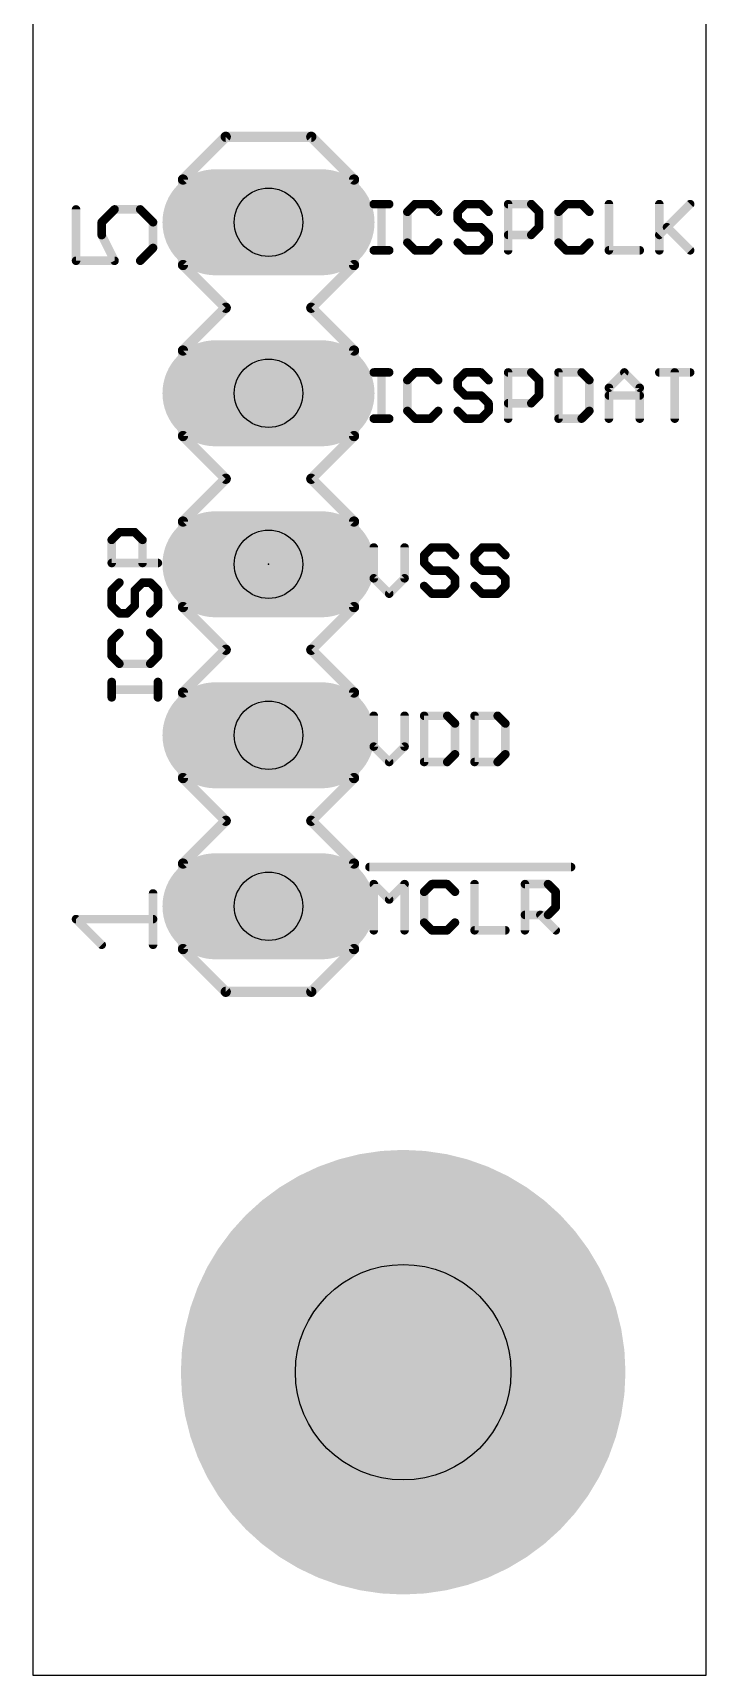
# Model space of a CAD drawing. Extents: x 0 to 135, y -25 to 72.
# Drawn here: x 125 to 135, y -25 to -0.61 of the extents above; entities that cross this region are included whole.
import ezdxf

# ---------------------------------------------------------------- set-up
doc = ezdxf.new("R2010")
doc.units = 0
for name, color, linetype in [('17', 82, 'CONTINUOUS'), ('18', 82, 'CONTINUOUS'), ('20', 7, 'CONTINUOUS'), ('21', 253, 'CONTINUOUS'), ('23', 7, 'CONTINUOUS'), ('27', 253, 'CONTINUOUS'), ('29', 253, 'CONTINUOUS'), ('44', 253, 'CONTINUOUS'), ('51', 253, 'CONTINUOUS')]:
    doc.layers.add(name, color=color, linetype=linetype)

# ---------------------------------------------------------------- blocks, each defined once
blk = doc.blocks.new('RECT')
blk.add_solid([(-0.5, -0.5), (0.5, -0.5), (-0.5, 0.5), (0.5, 0.5)])
blk = doc.blocks.new('LONGP100')
at = {"const_width": 1}
blk.add_lwpolyline([(-0.5, 0), (0.5, 0)], dxfattribs=at)
at = {"const_width": 0.5}
for points in [[(-0.5, 0.25, 1), (-0.5, -0.25)], [(0.5, -0.25, 1), (0.5, 0.25)]]:
    blk.add_lwpolyline(points, format="xyb", dxfattribs=at)
blk = doc.blocks.new('ROUNDV')
at = {"const_width": 0.5}
blk.add_lwpolyline([(0, -0.25, 1), (0, 0.25, 1), (0, -0.25)], format="xyb", dxfattribs=at)

msp = doc.modelspace()

# ---------------------------------------------------------------- linework, layer by layer
at = {"layer": '20'}
for p, q in [((135, -25), (135, 72)), ((125, 0), (125, -25)), ((125, -25), (135, -25))]:
    msp.add_line(p, q, dxfattribs=at)
at = {"layer": '21'}
for points, const_width in [([(127.23, -2.785), (127.865, -2.15)], 0.1524), ([(127.865, -2.15), (129.135, -2.15)], 0.1524), ([(129.135, -2.15), (129.77, -2.785)], 0.1524), ([(127.23, -4.055), (127.23, -2.785)], 0.1524), ([(129.77, -2.785), (129.77, -4.055)], 0.1524), ([(125.6415, -3.2288), (125.6415, -3.9915)], 0.127), ([(126.0229, -3.4195), (126.2135, -3.2288)], 0.127), ([(126.2135, -3.2288), (126.5948, -3.2288)], 0.127), ([(126.5948, -3.2288), (126.7855, -3.4195)], 0.127), ([(130.0635, -3.1501), (130.2923, -3.1501)], 0.127), ([(130.1779, -3.8365), (130.1779, -3.1501)], 0.127), ([(130.6768, -3.1501), (130.5624, -3.2645)], 0.127), ([(130.9056, -3.1501), (130.6768, -3.1501)], 0.127), ([(131.02, -3.2645), (130.9056, -3.1501)], 0.127), ([(131.4253, -3.1501), (131.3109, -3.2645)], 0.127), ([(131.6541, -3.1501), (131.4253, -3.1501)], 0.127), ([(131.7685, -3.2645), (131.6541, -3.1501)], 0.127), ([(132.0593, -3.8365), (132.0593, -3.1501)], 0.127), ([(132.0593, -3.1501), (132.4025, -3.1501)], 0.127), ([(132.4025, -3.1501), (132.5169, -3.2645)], 0.127), ([(132.9221, -3.1501), (132.8077, -3.2645)], 0.127), ([(133.1509, -3.1501), (132.9221, -3.1501)], 0.127), ([(133.2653, -3.2645), (133.1509, -3.1501)], 0.127), ([(133.5561, -3.1501), (133.5561, -3.8365)], 0.127), ([(134.3045, -3.1501), (134.3045, -3.8365)], 0.127), ([(134.3045, -3.6077), (134.7621, -3.1501)], 0.127), ([(126.0229, -3.6102), (126.0229, -3.4195)], 0.127), ([(126.7855, -3.4195), (126.7855, -3.8008)], 0.127), ([(130.5624, -3.2645), (130.5624, -3.7221)], 0.127), ([(131.3109, -3.2645), (131.3109, -3.3789)], 0.127), ([(131.3109, -3.3789), (131.4253, -3.4933)], 0.127), ([(132.5169, -3.2645), (132.5169, -3.4933)], 0.127), ([(132.8077, -3.2645), (132.8077, -3.7221)], 0.127), ([(126.2135, -3.9915), (126.0229, -3.6102)], 0.127), ([(130.5624, -3.7221), (130.6768, -3.8365)], 0.127), ([(130.9056, -3.8365), (131.02, -3.7221)], 0.127), ([(131.4253, -3.8365), (131.3109, -3.7221)], 0.127), ([(131.4253, -3.4933), (131.6541, -3.4933)], 0.127), ([(131.6541, -3.4933), (131.7685, -3.6077)], 0.127), ([(131.7685, -3.7221), (131.6541, -3.8365)], 0.127), ([(131.7685, -3.6077), (131.7685, -3.7221)], 0.127), ([(132.4025, -3.6077), (132.0593, -3.6077)], 0.127), ([(132.5169, -3.4933), (132.4025, -3.6077)], 0.127), ([(132.8077, -3.7221), (132.9221, -3.8365)], 0.127), ([(133.1509, -3.8365), (133.2653, -3.7221)], 0.127), ([(134.4189, -3.4933), (134.7621, -3.8365)], 0.127), ([(126.7855, -3.8008), (126.5948, -3.9915)], 0.127), ([(130.0635, -3.8365), (130.2923, -3.8365)], 0.127), ([(130.6768, -3.8365), (130.9056, -3.8365)], 0.127), ([(131.6541, -3.8365), (131.4253, -3.8365)], 0.127), ([(132.9221, -3.8365), (133.1509, -3.8365)], 0.127), ([(133.5561, -3.8365), (134.0137, -3.8365)], 0.127), ([(125.6415, -3.9915), (126.2135, -3.9915)], 0.127), ([(127.865, -4.69), (127.23, -4.055)], 0.1524), ([(129.77, -4.055), (129.135, -4.69)], 0.1524), ([(127.23, -5.325), (127.865, -4.69)], 0.1524), ([(129.135, -4.69), (129.77, -5.325)], 0.1524), ([(127.23, -6.595), (127.23, -5.325)], 0.1524), ([(129.77, -5.325), (129.77, -6.595)], 0.1524), ([(130.0635, -5.6501), (130.2923, -5.6501)], 0.127), ([(130.1779, -6.3365), (130.1779, -5.6501)], 0.127), ([(130.6768, -5.6501), (130.5624, -5.7645)], 0.127), ([(130.9056, -5.6501), (130.6768, -5.6501)], 0.127), ([(131.02, -5.7645), (130.9056, -5.6501)], 0.127), ([(131.4253, -5.6501), (131.3109, -5.7645)], 0.127), ([(131.6541, -5.6501), (131.4253, -5.6501)], 0.127), ([(131.7685, -5.7645), (131.6541, -5.6501)], 0.127), ([(132.0593, -6.3365), (132.0593, -5.6501)], 0.127), ([(132.0593, -5.6501), (132.4025, -5.6501)], 0.127), ([(132.4025, -5.6501), (132.5169, -5.7645)], 0.127), ([(132.8077, -5.6501), (132.8077, -6.3365)], 0.127), ([(133.1509, -5.6501), (132.8077, -5.6501)], 0.127), ([(133.2653, -5.7645), (133.1509, -5.6501)], 0.127), ([(133.5561, -5.8789), (133.7849, -5.6501)], 0.127), ([(133.7849, -5.6501), (134.0137, -5.8789)], 0.127), ([(134.3045, -5.6501), (134.7621, -5.6501)], 0.127), ([(134.5333, -6.3365), (134.5333, -5.6501)], 0.127), ([(130.5624, -5.7645), (130.5624, -6.2221)], 0.127), ([(131.3109, -5.7645), (131.3109, -5.8789)], 0.127), ([(131.3109, -5.8789), (131.4253, -5.9933)], 0.127), ([(132.5169, -5.7645), (132.5169, -5.9933)], 0.127), ([(133.2653, -6.2221), (133.2653, -5.7645)], 0.127), ([(133.5561, -6.3365), (133.5561, -5.8789)], 0.127), ([(134.0137, -5.8789), (134.0137, -6.3365)], 0.127), ([(131.4253, -5.9933), (131.6541, -5.9933)], 0.127), ([(131.6541, -5.9933), (131.7685, -6.1077)], 0.127), ([(131.7685, -6.1077), (131.7685, -6.2221)], 0.127), ([(132.4025, -6.1077), (132.0593, -6.1077)], 0.127), ([(132.5169, -5.9933), (132.4025, -6.1077)], 0.127), ([(133.5561, -5.9933), (134.0137, -5.9933)], 0.127), ([(130.0635, -6.3365), (130.2923, -6.3365)], 0.127), ([(130.5624, -6.2221), (130.6768, -6.3365)], 0.127), ([(130.6768, -6.3365), (130.9056, -6.3365)], 0.127), ([(130.9056, -6.3365), (131.02, -6.2221)], 0.127), ([(131.4253, -6.3365), (131.3109, -6.2221)], 0.127), ([(131.6541, -6.3365), (131.4253, -6.3365)], 0.127), ([(131.7685, -6.2221), (131.6541, -6.3365)], 0.127), ([(132.8077, -6.3365), (133.1509, -6.3365)], 0.127), ([(133.1509, -6.3365), (133.2653, -6.2221)], 0.127), ([(127.23, -6.595), (127.865, -7.23)], 0.1524), ([(129.135, -7.23), (129.77, -6.595)], 0.1524), ([(127.23, -7.865), (127.865, -7.23)], 0.1524), ([(129.135, -7.23), (129.77, -7.865)], 0.1524), ([(127.23, -9.135), (127.23, -7.865)], 0.1524), ([(129.77, -7.865), (129.77, -9.135)], 0.1524), ([(130.0635, -8.2501), (130.0635, -8.7077)], 0.127), ([(130.5211, -8.7077), (130.5211, -8.2501)], 0.127), ([(130.9263, -8.2501), (130.8119, -8.3645)], 0.127), ([(131.1551, -8.2501), (130.9263, -8.2501)], 0.127), ([(131.2695, -8.3645), (131.1551, -8.2501)], 0.127), ([(131.6747, -8.2501), (131.5603, -8.3645)], 0.127), ([(131.9035, -8.2501), (131.6747, -8.2501)], 0.127), ([(132.0179, -8.3645), (131.9035, -8.2501)], 0.127), ([(130.8119, -8.3645), (130.8119, -8.4789)], 0.127), ([(130.8119, -8.4789), (130.9263, -8.5933)], 0.127), ([(130.9263, -8.5933), (131.1551, -8.5933)], 0.127), ([(131.1551, -8.5933), (131.2695, -8.7077)], 0.127), ([(131.5603, -8.3645), (131.5603, -8.4789)], 0.127), ([(131.5603, -8.4789), (131.6747, -8.5933)], 0.127), ([(131.6747, -8.5933), (131.9035, -8.5933)], 0.127), ([(131.9035, -8.5933), (132.0179, -8.7077)], 0.127), ([(130.0635, -8.7077), (130.2923, -8.9365)], 0.127), ([(130.2923, -8.9365), (130.5211, -8.7077)], 0.127), ([(130.9263, -8.9365), (130.8119, -8.8221)], 0.127), ([(131.2695, -8.8221), (131.1551, -8.9365)], 0.127), ([(131.2695, -8.7077), (131.2695, -8.8221)], 0.127), ([(131.6747, -8.9365), (131.5603, -8.8221)], 0.127), ([(132.0179, -8.8221), (131.9035, -8.9365)], 0.127), ([(132.0179, -8.7077), (132.0179, -8.8221)], 0.127), ([(131.1551, -8.9365), (130.9263, -8.9365)], 0.127), ([(131.9035, -8.9365), (131.6747, -8.9365)], 0.127), ([(127.865, -9.77), (127.23, -9.135)], 0.1524), ([(129.77, -9.135), (129.135, -9.77)], 0.1524), ([(127.23, -10.405), (127.865, -9.77)], 0.1524), ([(129.135, -9.77), (129.77, -10.405)], 0.1524), ([(127.23, -11.675), (127.23, -10.405)], 0.1524), ([(129.77, -10.405), (129.77, -11.675)], 0.1524), ([(130.0635, -10.7501), (130.0635, -11.2077)], 0.127), ([(130.5211, -11.2077), (130.5211, -10.7501)], 0.127), ([(130.8119, -10.7501), (130.8119, -11.4365)], 0.127), ([(131.1551, -10.7501), (130.8119, -10.7501)], 0.127), ([(131.2695, -10.8645), (131.1551, -10.7501)], 0.127), ([(131.5603, -10.7501), (131.5603, -11.4365)], 0.127), ([(131.9035, -10.7501), (131.5603, -10.7501)], 0.127), ([(132.0179, -10.8645), (131.9035, -10.7501)], 0.127), ([(131.2695, -11.3221), (131.2695, -10.8645)], 0.127), ([(132.0179, -11.3221), (132.0179, -10.8645)], 0.127), ([(130.0635, -11.2077), (130.2923, -11.4365)], 0.127), ([(130.2923, -11.4365), (130.5211, -11.2077)], 0.127), ([(130.8119, -11.4365), (131.1551, -11.4365)], 0.127), ([(131.1551, -11.4365), (131.2695, -11.3221)], 0.127), ([(131.5603, -11.4365), (131.9035, -11.4365)], 0.127), ([(131.9035, -11.4365), (132.0179, -11.3221)], 0.127), ([(127.865, -12.31), (127.23, -11.675)], 0.1524), ([(129.77, -11.675), (129.135, -12.31)], 0.1524), ([(127.23, -12.945), (127.865, -12.31)], 0.1524), ([(129.135, -12.31), (129.77, -12.945)], 0.1524), ([(127.23, -14.215), (127.23, -12.945)], 0.1524), ([(129.77, -12.945), (129.77, -14.215)], 0.1524), ([(130, -12.9967), (132.9937, -12.9967)], 0.127), ([(126.7855, -14.1515), (126.7855, -13.3889)], 0.127), ([(130.0635, -13.9365), (130.0635, -13.2501)], 0.127), ([(130.0635, -13.2501), (130.2923, -13.4789)], 0.127), ([(130.2923, -13.4789), (130.5211, -13.2501)], 0.127), ([(130.5211, -13.2501), (130.5211, -13.9365)], 0.127), ([(130.9263, -13.2501), (130.8119, -13.3645)], 0.127), ([(130.8119, -13.3645), (130.8119, -13.8221)], 0.127), ([(131.1551, -13.2501), (130.9263, -13.2501)], 0.127), ([(131.2695, -13.3645), (131.1551, -13.2501)], 0.127), ([(131.5603, -13.2501), (131.5603, -13.9365)], 0.127), ([(132.3087, -13.9365), (132.3087, -13.2501)], 0.127), ([(132.3087, -13.2501), (132.6519, -13.2501)], 0.127), ([(132.6519, -13.2501), (132.7663, -13.3645)], 0.127), ([(132.7663, -13.3645), (132.7663, -13.5933)], 0.127), ([(132.6519, -13.7077), (132.3087, -13.7077)], 0.127), ([(132.5375, -13.7077), (132.7663, -13.9365)], 0.127), ([(132.7663, -13.5933), (132.6519, -13.7077)], 0.127), ([(126.0229, -14.1515), (125.6415, -13.7702)], 0.127), ([(125.6415, -13.7702), (126.7855, -13.7702)], 0.127), ([(130.8119, -13.8221), (130.9263, -13.9365)], 0.127), ([(130.9263, -13.9365), (131.1551, -13.9365)], 0.127), ([(131.1551, -13.9365), (131.2695, -13.8221)], 0.127), ([(131.5603, -13.9365), (132.0179, -13.9365)], 0.127), ([(127.23, -14.215), (127.865, -14.85)], 0.1524), ([(129.135, -14.85), (129.77, -14.215)], 0.1524), ([(127.865, -14.85), (129.135, -14.85)], 0.1524)]:
    msp.add_lwpolyline(points, dxfattribs=dict(at, const_width=const_width))
for points, const_width in [([(127.865, -2.1119, 1), (127.865, -2.1881)], 0.0762), ([(127.8919, -2.1769, 1), (127.8381, -2.1231)], 0.0762), ([(129.1619, -2.1231, 1), (129.1081, -2.1769)], 0.0762), ([(129.135, -2.1881, 1), (129.135, -2.1119)], 0.0762), ([(127.2681, -2.785, 1), (127.1919, -2.785)], 0.0762), ([(127.2031, -2.7581, 1), (127.2569, -2.8119)], 0.0762), ([(129.8081, -2.785, 1), (129.7319, -2.785)], 0.0762), ([(129.7431, -2.8119, 1), (129.7969, -2.7581)], 0.0762), ([(125.6733, -3.2288, 1), (125.6098, -3.2288)], 0.0635), ([(126.2135, -3.1971, 1), (126.2135, -3.2606)], 0.0635), ([(126.236, -3.2513, 1), (126.1911, -3.2064)], 0.0635), ([(126.6173, -3.2064, 1), (126.5724, -3.2513)], 0.0635), ([(126.5948, -3.2606, 1), (126.5948, -3.1971)], 0.0635), ([(130.0635, -3.1184, 1), (130.0635, -3.1819)], 0.0635), ([(130.2096, -3.1501, 1), (130.1461, -3.1501)], 0.0635), ([(130.2923, -3.1819, 1), (130.2923, -3.1184)], 0.0635), ([(130.6768, -3.1184, 1), (130.6768, -3.1819)], 0.0635), ([(130.6993, -3.1726, 1), (130.6544, -3.1277)], 0.0635), ([(130.9281, -3.1277, 1), (130.8832, -3.1726)], 0.0635), ([(130.9056, -3.1819, 1), (130.9056, -3.1184)], 0.0635), ([(131.4253, -3.1184, 1), (131.4253, -3.1819)], 0.0635), ([(131.4477, -3.1726, 1), (131.4028, -3.1277)], 0.0635), ([(131.6765, -3.1277, 1), (131.6316, -3.1726)], 0.0635), ([(131.6541, -3.1819, 1), (131.6541, -3.1184)], 0.0635), ([(132.091, -3.1501, 1), (132.0275, -3.1501)], 0.0635), ([(132.0593, -3.1184, 1), (132.0593, -3.1819)], 0.0635), ([(132.4249, -3.1277, 1), (132.38, -3.1726)], 0.0635), ([(132.4025, -3.1819, 1), (132.4025, -3.1184)], 0.0635), ([(132.9221, -3.1184, 1), (132.9221, -3.1819)], 0.0635), ([(132.9445, -3.1726, 1), (132.8996, -3.1277)], 0.0635), ([(133.1733, -3.1277, 1), (133.1284, -3.1726)], 0.0635), ([(133.1509, -3.1819, 1), (133.1509, -3.1184)], 0.0635), ([(133.5879, -3.1501, 1), (133.5244, -3.1501)], 0.0635), ([(134.3363, -3.1501, 1), (134.2728, -3.1501)], 0.0635), ([(134.7846, -3.1726, 1), (134.7397, -3.1277)], 0.0635), ([(126.0546, -3.4195, 1), (125.9911, -3.4195)], 0.0635), ([(126.0004, -3.3971, 1), (126.0453, -3.442)], 0.0635), ([(126.8173, -3.4195, 1), (126.7537, -3.4195)], 0.0635), ([(126.763, -3.442, 1), (126.808, -3.3971)], 0.0635), ([(130.5942, -3.2645, 1), (130.5307, -3.2645)], 0.0635), ([(130.54, -3.2421, 1), (130.5849, -3.287)], 0.0635), ([(130.9976, -3.287, 1), (131.0425, -3.2421)], 0.0635), ([(131.3426, -3.2645, 1), (131.2791, -3.2645)], 0.0635), ([(131.2884, -3.2421, 1), (131.3333, -3.287)], 0.0635), ([(131.3333, -3.3565, 1), (131.2884, -3.4014)], 0.0635), ([(131.2791, -3.3789, 1), (131.3426, -3.3789)], 0.0635), ([(131.746, -3.287, 1), (131.7909, -3.2421)], 0.0635), ([(132.5486, -3.2645, 1), (132.4851, -3.2645)], 0.0635), ([(132.4944, -3.287, 1), (132.5393, -3.2421)], 0.0635), ([(132.8394, -3.2645, 1), (132.7759, -3.2645)], 0.0635), ([(132.7852, -3.2421, 1), (132.8301, -3.287)], 0.0635), ([(133.2428, -3.287, 1), (133.2877, -3.2421)], 0.0635), ([(126.0512, -3.596, 1), (125.9945, -3.6244)], 0.0635), ([(125.9911, -3.6102, 1), (126.0546, -3.6102)], 0.0635), ([(130.5849, -3.6997, 1), (130.54, -3.7446)], 0.0635), ([(131.0425, -3.7446, 1), (130.9976, -3.6997)], 0.0635), ([(131.3333, -3.6997, 1), (131.2884, -3.7446)], 0.0635), ([(131.4253, -3.4616, 1), (131.4253, -3.5251)], 0.0635), ([(131.4028, -3.5158, 1), (131.4477, -3.4709)], 0.0635), ([(131.6765, -3.4709, 1), (131.6316, -3.5158)], 0.0635), ([(131.6541, -3.5251, 1), (131.6541, -3.4616)], 0.0635), ([(131.8002, -3.6077, 1), (131.7367, -3.6077)], 0.0635), ([(131.746, -3.6302, 1), (131.7909, -3.5853)], 0.0635), ([(131.7909, -3.7446, 1), (131.746, -3.6997)], 0.0635), ([(132.0593, -3.576, 1), (132.0593, -3.6395)], 0.0635), ([(132.38, -3.5853, 1), (132.4249, -3.6302)], 0.0635), ([(132.4025, -3.6395, 1), (132.4025, -3.576)], 0.0635), ([(132.4851, -3.4933, 1), (132.5486, -3.4933)], 0.0635), ([(132.5393, -3.5158, 1), (132.4944, -3.4709)], 0.0635), ([(132.8301, -3.6997, 1), (132.7852, -3.7446)], 0.0635), ([(133.2877, -3.7446, 1), (133.2428, -3.6997)], 0.0635), ([(134.2821, -3.5853, 1), (134.327, -3.6302)], 0.0635), ([(134.4414, -3.4709, 1), (134.3965, -3.5158)], 0.0635), ([(126.7537, -3.8008, 1), (126.8173, -3.8008)], 0.0635), ([(126.808, -3.8233, 1), (126.763, -3.7784)], 0.0635), ([(130.0635, -3.8047, 1), (130.0635, -3.8683)], 0.0635), ([(130.1461, -3.8365, 1), (130.2096, -3.8365)], 0.0635), ([(130.2923, -3.8683, 1), (130.2923, -3.8047)], 0.0635), ([(130.5307, -3.7221, 1), (130.5942, -3.7221)], 0.0635), ([(130.6768, -3.8047, 1), (130.6768, -3.8683)], 0.0635), ([(130.6544, -3.859, 1), (130.6993, -3.814)], 0.0635), ([(130.8832, -3.814, 1), (130.9281, -3.859)], 0.0635), ([(130.9056, -3.8683, 1), (130.9056, -3.8047)], 0.0635), ([(131.4253, -3.8047, 1), (131.4253, -3.8683)], 0.0635), ([(131.4028, -3.859, 1), (131.4477, -3.814)], 0.0635), ([(131.6316, -3.814, 1), (131.6765, -3.859)], 0.0635), ([(131.6541, -3.8683, 1), (131.6541, -3.8047)], 0.0635), ([(131.7367, -3.7221, 1), (131.8002, -3.7221)], 0.0635), ([(132.0275, -3.8365, 1), (132.091, -3.8365)], 0.0635), ([(132.7759, -3.7221, 1), (132.8394, -3.7221)], 0.0635), ([(132.9221, -3.8047, 1), (132.9221, -3.8683)], 0.0635), ([(132.8996, -3.859, 1), (132.9445, -3.814)], 0.0635), ([(133.1284, -3.814, 1), (133.1733, -3.859)], 0.0635), ([(133.1509, -3.8683, 1), (133.1509, -3.8047)], 0.0635), ([(133.5561, -3.8047, 1), (133.5561, -3.8683)], 0.0635), ([(133.5244, -3.8365, 1), (133.5879, -3.8365)], 0.0635), ([(134.0137, -3.8683, 1), (134.0137, -3.8047)], 0.0635), ([(134.2728, -3.8365, 1), (134.3363, -3.8365)], 0.0635), ([(134.7397, -3.859, 1), (134.7846, -3.814)], 0.0635), ([(125.6415, -3.9598, 1), (125.6415, -4.0232)], 0.0635), ([(125.6098, -3.9915, 1), (125.6733, -3.9915)], 0.0635), ([(126.1851, -4.0057, 1), (126.2419, -3.9773)], 0.0635), ([(126.2135, -4.0232, 1), (126.2135, -3.9598)], 0.0635), ([(126.5724, -3.969, 1), (126.6173, -4.014)], 0.0635), ([(127.1919, -4.055, 1), (127.2681, -4.055)], 0.0762), ([(127.2569, -4.0281, 1), (127.2031, -4.0819)], 0.0762), ([(129.7319, -4.055, 1), (129.8081, -4.055)], 0.0762), ([(129.7969, -4.0819, 1), (129.7431, -4.0281)], 0.0762), ([(127.8919, -4.7169, 1), (127.8381, -4.6631)], 0.0762), ([(127.8381, -4.7169, 1), (127.8919, -4.6631)], 0.0762), ([(129.1619, -4.6631, 1), (129.1081, -4.7169)], 0.0762), ([(129.1081, -4.6631, 1), (129.1619, -4.7169)], 0.0762), ([(127.2681, -5.325, 1), (127.1919, -5.325)], 0.0762), ([(127.2031, -5.2981, 1), (127.2569, -5.3519)], 0.0762), ([(129.8081, -5.325, 1), (129.7319, -5.325)], 0.0762), ([(129.7431, -5.3519, 1), (129.7969, -5.2981)], 0.0762), ([(130.0635, -5.6184, 1), (130.0635, -5.6819)], 0.0635), ([(130.2096, -5.6501, 1), (130.1461, -5.6501)], 0.0635), ([(130.2923, -5.6819, 1), (130.2923, -5.6184)], 0.0635), ([(130.6768, -5.6184, 1), (130.6768, -5.6819)], 0.0635), ([(130.6993, -5.6726, 1), (130.6544, -5.6277)], 0.0635), ([(130.9281, -5.6277, 1), (130.8832, -5.6726)], 0.0635), ([(130.9056, -5.6819, 1), (130.9056, -5.6184)], 0.0635), ([(131.4253, -5.6184, 1), (131.4253, -5.6819)], 0.0635), ([(131.4477, -5.6726, 1), (131.4028, -5.6277)], 0.0635), ([(131.6765, -5.6277, 1), (131.6316, -5.6726)], 0.0635), ([(131.6541, -5.6819, 1), (131.6541, -5.6184)], 0.0635), ([(132.091, -5.6501, 1), (132.0275, -5.6501)], 0.0635), ([(132.0593, -5.6184, 1), (132.0593, -5.6819)], 0.0635), ([(132.4249, -5.6277, 1), (132.38, -5.6726)], 0.0635), ([(132.4025, -5.6819, 1), (132.4025, -5.6184)], 0.0635), ([(132.8394, -5.6501, 1), (132.7759, -5.6501)], 0.0635), ([(132.8077, -5.6184, 1), (132.8077, -5.6819)], 0.0635), ([(133.1733, -5.6277, 1), (133.1284, -5.6726)], 0.0635), ([(133.1509, -5.6819, 1), (133.1509, -5.6184)], 0.0635), ([(133.8074, -5.6277, 1), (133.7624, -5.6726)], 0.0635), ([(133.8074, -5.6726, 1), (133.7624, -5.6277)], 0.0635), ([(134.3045, -5.6184, 1), (134.3045, -5.6819)], 0.0635), ([(134.5651, -5.6501, 1), (134.5016, -5.6501)], 0.0635), ([(134.7621, -5.6819, 1), (134.7621, -5.6184)], 0.0635), ([(130.5942, -5.7645, 1), (130.5307, -5.7645)], 0.0635), ([(130.54, -5.7421, 1), (130.5849, -5.787)], 0.0635), ([(130.9976, -5.787, 1), (131.0425, -5.7421)], 0.0635), ([(131.3426, -5.7645, 1), (131.2791, -5.7645)], 0.0635), ([(131.2884, -5.7421, 1), (131.3333, -5.787)], 0.0635), ([(131.3333, -5.8565, 1), (131.2884, -5.9014)], 0.0635), ([(131.2791, -5.8789, 1), (131.3426, -5.8789)], 0.0635), ([(131.746, -5.787, 1), (131.7909, -5.7421)], 0.0635), ([(132.5486, -5.7645, 1), (132.4851, -5.7645)], 0.0635), ([(132.4944, -5.787, 1), (132.5393, -5.7421)], 0.0635), ([(133.297, -5.7645, 1), (133.2335, -5.7645)], 0.0635), ([(133.2428, -5.787, 1), (133.2877, -5.7421)], 0.0635), ([(133.5879, -5.8789, 1), (133.5244, -5.8789)], 0.0635), ([(133.5337, -5.8565, 1), (133.5786, -5.9014)], 0.0635), ([(134.0454, -5.8789, 1), (133.9819, -5.8789)], 0.0635), ([(133.9912, -5.9014, 1), (134.0361, -5.8565)], 0.0635), ([(131.4253, -5.9616, 1), (131.4253, -6.0251)], 0.0635), ([(131.4028, -6.0158, 1), (131.4477, -5.9709)], 0.0635), ([(131.6765, -5.9709, 1), (131.6316, -6.0158)], 0.0635), ([(131.6541, -6.0251, 1), (131.6541, -5.9616)], 0.0635), ([(131.8002, -6.1077, 1), (131.7367, -6.1077)], 0.0635), ([(131.746, -6.1302, 1), (131.7909, -6.0853)], 0.0635), ([(132.0593, -6.076, 1), (132.0593, -6.1395)], 0.0635), ([(132.38, -6.0853, 1), (132.4249, -6.1302)], 0.0635), ([(132.4025, -6.1395, 1), (132.4025, -6.076)], 0.0635), ([(132.4851, -5.9933, 1), (132.5486, -5.9933)], 0.0635), ([(132.5393, -6.0158, 1), (132.4944, -5.9709)], 0.0635), ([(133.5561, -5.9616, 1), (133.5561, -6.0251)], 0.0635), ([(134.0137, -6.0251, 1), (134.0137, -5.9616)], 0.0635), ([(130.0635, -6.3048, 1), (130.0635, -6.3682)], 0.0635), ([(130.1461, -6.3365, 1), (130.2096, -6.3365)], 0.0635), ([(130.2923, -6.3682, 1), (130.2923, -6.3048)], 0.0635), ([(130.5849, -6.1997, 1), (130.54, -6.2446)], 0.0635), ([(130.5307, -6.2221, 1), (130.5942, -6.2221)], 0.0635), ([(130.6768, -6.3048, 1), (130.6768, -6.3682)], 0.0635), ([(130.6544, -6.359, 1), (130.6993, -6.314)], 0.0635), ([(130.8832, -6.314, 1), (130.9281, -6.359)], 0.0635), ([(130.9056, -6.3682, 1), (130.9056, -6.3048)], 0.0635), ([(131.0425, -6.2446, 1), (130.9976, -6.1997)], 0.0635), ([(131.3333, -6.1997, 1), (131.2884, -6.2446)], 0.0635), ([(131.4253, -6.3048, 1), (131.4253, -6.3682)], 0.0635), ([(131.4028, -6.359, 1), (131.4477, -6.314)], 0.0635), ([(131.6316, -6.314, 1), (131.6765, -6.359)], 0.0635), ([(131.6541, -6.3682, 1), (131.6541, -6.3048)], 0.0635), ([(131.7367, -6.2221, 1), (131.8002, -6.2221)], 0.0635), ([(131.7909, -6.2446, 1), (131.746, -6.1997)], 0.0635), ([(132.0275, -6.3365, 1), (132.091, -6.3365)], 0.0635), ([(132.7759, -6.3365, 1), (132.8394, -6.3365)], 0.0635), ([(132.8077, -6.3048, 1), (132.8077, -6.3682)], 0.0635), ([(133.1284, -6.314, 1), (133.1733, -6.359)], 0.0635), ([(133.1509, -6.3682, 1), (133.1509, -6.3048)], 0.0635), ([(133.2335, -6.2221, 1), (133.297, -6.2221)], 0.0635), ([(133.2877, -6.2446, 1), (133.2428, -6.1997)], 0.0635), ([(133.5244, -6.3365, 1), (133.5879, -6.3365)], 0.0635), ([(133.9819, -6.3365, 1), (134.0454, -6.3365)], 0.0635), ([(134.5016, -6.3365, 1), (134.5651, -6.3365)], 0.0635), ([(127.1919, -6.595, 1), (127.2681, -6.595)], 0.0762), ([(127.2569, -6.5681, 1), (127.2031, -6.6219)], 0.0762), ([(129.7319, -6.595, 1), (129.8081, -6.595)], 0.0762), ([(129.7969, -6.6219, 1), (129.7431, -6.5681)], 0.0762), ([(127.8919, -7.2569, 1), (127.8381, -7.2031)], 0.0762), ([(127.8381, -7.2569, 1), (127.8919, -7.2031)], 0.0762), ([(129.1619, -7.2031, 1), (129.1081, -7.2569)], 0.0762), ([(129.1081, -7.2031, 1), (129.1619, -7.2569)], 0.0762), ([(127.2681, -7.865, 1), (127.1919, -7.865)], 0.0762), ([(127.2031, -7.8381, 1), (127.2569, -7.8919)], 0.0762), ([(129.8081, -7.865, 1), (129.7319, -7.865)], 0.0762), ([(129.7431, -7.8919, 1), (129.7969, -7.8381)], 0.0762), ([(130.0952, -8.2501, 1), (130.0318, -8.2501)], 0.0635), ([(130.5528, -8.2501, 1), (130.4893, -8.2501)], 0.0635), ([(130.9263, -8.2184, 1), (130.9263, -8.2819)], 0.0635), ([(130.9488, -8.2726, 1), (130.9039, -8.2277)], 0.0635), ([(131.1776, -8.2277, 1), (131.1327, -8.2726)], 0.0635), ([(131.1551, -8.2819, 1), (131.1551, -8.2184)], 0.0635), ([(131.6747, -8.2184, 1), (131.6747, -8.2819)], 0.0635), ([(131.6972, -8.2726, 1), (131.6523, -8.2277)], 0.0635), ([(131.926, -8.2277, 1), (131.8811, -8.2726)], 0.0635), ([(131.9035, -8.2819, 1), (131.9035, -8.2184)], 0.0635), ([(130.8437, -8.3645, 1), (130.7802, -8.3645)], 0.0635), ([(130.7895, -8.3421, 1), (130.8344, -8.387)], 0.0635), ([(130.8344, -8.4565, 1), (130.7895, -8.5014)], 0.0635), ([(130.7802, -8.4789, 1), (130.8437, -8.4789)], 0.0635), ([(130.9263, -8.5616, 1), (130.9263, -8.6251)], 0.0635), ([(131.1776, -8.5709, 1), (131.1327, -8.6158)], 0.0635), ([(131.1551, -8.6251, 1), (131.1551, -8.5616)], 0.0635), ([(131.2471, -8.387, 1), (131.292, -8.3421)], 0.0635), ([(131.5921, -8.3645, 1), (131.5286, -8.3645)], 0.0635), ([(131.5379, -8.3421, 1), (131.5828, -8.387)], 0.0635), ([(131.5828, -8.4565, 1), (131.5379, -8.5014)], 0.0635), ([(131.5286, -8.4789, 1), (131.5921, -8.4789)], 0.0635), ([(131.6747, -8.5616, 1), (131.6747, -8.6251)], 0.0635), ([(131.926, -8.5709, 1), (131.8811, -8.6158)], 0.0635), ([(131.9035, -8.6251, 1), (131.9035, -8.5616)], 0.0635), ([(131.9955, -8.387, 1), (132.0404, -8.3421)], 0.0635), ([(130.086, -8.6853, 1), (130.041, -8.7302)], 0.0635), ([(130.0318, -8.7077, 1), (130.0952, -8.7077)], 0.0635), ([(130.4893, -8.7077, 1), (130.5528, -8.7077)], 0.0635), ([(130.5435, -8.7302, 1), (130.4986, -8.6853)], 0.0635), ([(130.8344, -8.7997, 1), (130.7895, -8.8446)], 0.0635), ([(130.9039, -8.6158, 1), (130.9488, -8.5709)], 0.0635), ([(131.3013, -8.7077, 1), (131.2378, -8.7077)], 0.0635), ([(131.2471, -8.7302, 1), (131.292, -8.6853)], 0.0635), ([(131.292, -8.8446, 1), (131.2471, -8.7997)], 0.0635), ([(131.5828, -8.7997, 1), (131.5379, -8.8446)], 0.0635), ([(131.6523, -8.6158, 1), (131.6972, -8.5709)], 0.0635), ([(132.0497, -8.7077, 1), (131.9862, -8.7077)], 0.0635), ([(131.9955, -8.7302, 1), (132.0404, -8.6853)], 0.0635), ([(132.0404, -8.8446, 1), (131.9955, -8.7997)], 0.0635), ([(130.2698, -8.914, 1), (130.3147, -8.959)], 0.0635), ([(130.2698, -8.959, 1), (130.3147, -8.914)], 0.0635), ([(130.9263, -8.9047, 1), (130.9263, -8.9683)], 0.0635), ([(130.9039, -8.959, 1), (130.9488, -8.914)], 0.0635), ([(131.1327, -8.914, 1), (131.1776, -8.959)], 0.0635), ([(131.1551, -8.9683, 1), (131.1551, -8.9047)], 0.0635), ([(131.2378, -8.8221, 1), (131.3013, -8.8221)], 0.0635), ([(131.6747, -8.9047, 1), (131.6747, -8.9683)], 0.0635), ([(131.6523, -8.959, 1), (131.6972, -8.914)], 0.0635), ([(131.8811, -8.914, 1), (131.926, -8.959)], 0.0635), ([(131.9035, -8.9683, 1), (131.9035, -8.9047)], 0.0635), ([(131.9862, -8.8221, 1), (132.0497, -8.8221)], 0.0635), ([(127.1919, -9.135, 1), (127.2681, -9.135)], 0.0762), ([(127.2569, -9.1081, 1), (127.2031, -9.1619)], 0.0762), ([(129.7319, -9.135, 1), (129.8081, -9.135)], 0.0762), ([(129.7969, -9.1619, 1), (129.7431, -9.1081)], 0.0762), ([(127.8919, -9.7969, 1), (127.8381, -9.7431)], 0.0762), ([(127.8381, -9.7969, 1), (127.8919, -9.7431)], 0.0762), ([(129.1619, -9.7431, 1), (129.1081, -9.7969)], 0.0762), ([(129.1081, -9.7431, 1), (129.1619, -9.7969)], 0.0762), ([(127.2681, -10.405, 1), (127.1919, -10.405)], 0.0762), ([(127.2031, -10.3781, 1), (127.2569, -10.4319)], 0.0762), ([(129.8081, -10.405, 1), (129.7319, -10.405)], 0.0762), ([(129.7431, -10.4319, 1), (129.7969, -10.3781)], 0.0762), ([(130.0952, -10.7501, 1), (130.0318, -10.7501)], 0.0635), ([(130.5528, -10.7501, 1), (130.4893, -10.7501)], 0.0635), ([(130.8119, -10.7184, 1), (130.8119, -10.7819)], 0.0635), ([(130.8437, -10.7501, 1), (130.7802, -10.7501)], 0.0635), ([(131.1776, -10.7277, 1), (131.1327, -10.7726)], 0.0635), ([(131.1551, -10.7819, 1), (131.1551, -10.7184)], 0.0635), ([(131.5603, -10.7184, 1), (131.5603, -10.7819)], 0.0635), ([(131.5921, -10.7501, 1), (131.5286, -10.7501)], 0.0635), ([(131.926, -10.7277, 1), (131.8811, -10.7726)], 0.0635), ([(131.9035, -10.7819, 1), (131.9035, -10.7184)], 0.0635), ([(131.3013, -10.8645, 1), (131.2378, -10.8645)], 0.0635), ([(131.2471, -10.887, 1), (131.292, -10.8421)], 0.0635), ([(132.0497, -10.8645, 1), (131.9862, -10.8645)], 0.0635), ([(131.9955, -10.887, 1), (132.0404, -10.8421)], 0.0635), ([(130.086, -11.1853, 1), (130.041, -11.2302)], 0.0635), ([(130.0318, -11.2077, 1), (130.0952, -11.2077)], 0.0635), ([(130.4893, -11.2077, 1), (130.5528, -11.2077)], 0.0635), ([(130.5435, -11.2302, 1), (130.4986, -11.1853)], 0.0635), ([(130.2698, -11.414, 1), (130.3147, -11.459)], 0.0635), ([(130.2698, -11.459, 1), (130.3147, -11.414)], 0.0635), ([(130.8119, -11.4047, 1), (130.8119, -11.4683)], 0.0635), ([(130.7802, -11.4365, 1), (130.8437, -11.4365)], 0.0635), ([(131.1327, -11.414, 1), (131.1776, -11.459)], 0.0635), ([(131.1551, -11.4683, 1), (131.1551, -11.4047)], 0.0635), ([(131.2378, -11.3221, 1), (131.3013, -11.3221)], 0.0635), ([(131.292, -11.3446, 1), (131.2471, -11.2997)], 0.0635), ([(131.5603, -11.4047, 1), (131.5603, -11.4683)], 0.0635), ([(131.5286, -11.4365, 1), (131.5921, -11.4365)], 0.0635), ([(131.8811, -11.414, 1), (131.926, -11.459)], 0.0635), ([(131.9035, -11.4683, 1), (131.9035, -11.4047)], 0.0635), ([(131.9862, -11.3221, 1), (132.0497, -11.3221)], 0.0635), ([(132.0404, -11.3446, 1), (131.9955, -11.2997)], 0.0635), ([(127.1919, -11.675, 1), (127.2681, -11.675)], 0.0762), ([(127.2569, -11.6481, 1), (127.2031, -11.7019)], 0.0762), ([(129.7319, -11.675, 1), (129.8081, -11.675)], 0.0762), ([(129.7969, -11.7019, 1), (129.7431, -11.6481)], 0.0762), ([(127.8919, -12.3369, 1), (127.8381, -12.2831)], 0.0762), ([(127.8381, -12.3369, 1), (127.8919, -12.2831)], 0.0762), ([(129.1619, -12.2831, 1), (129.1081, -12.3369)], 0.0762), ([(129.1081, -12.2831, 1), (129.1619, -12.3369)], 0.0762), ([(127.2681, -12.945, 1), (127.1919, -12.945)], 0.0762), ([(127.2031, -12.9181, 1), (127.2569, -12.9719)], 0.0762), ([(129.8081, -12.945, 1), (129.7319, -12.945)], 0.0762), ([(129.7431, -12.9719, 1), (129.7969, -12.9181)], 0.0762), ([(130, -12.9649, 1), (130, -13.0285)], 0.0635), ([(132.9937, -13.0285, 1), (132.9937, -12.9649)], 0.0635), ([(126.8173, -13.3889, 1), (126.7537, -13.3889)], 0.0635), ([(130.086, -13.2277, 1), (130.041, -13.2726)], 0.0635), ([(130.0952, -13.2501, 1), (130.0318, -13.2501)], 0.0635), ([(130.5528, -13.2501, 1), (130.4893, -13.2501)], 0.0635), ([(130.5435, -13.2726, 1), (130.4986, -13.2277)], 0.0635), ([(130.8437, -13.3645, 1), (130.7802, -13.3645)], 0.0635), ([(130.7895, -13.3421, 1), (130.8344, -13.387)], 0.0635), ([(130.9263, -13.2184, 1), (130.9263, -13.2819)], 0.0635), ([(130.9488, -13.2726, 1), (130.9039, -13.2277)], 0.0635), ([(131.1776, -13.2277, 1), (131.1327, -13.2726)], 0.0635), ([(131.1551, -13.2819, 1), (131.1551, -13.2184)], 0.0635), ([(131.2471, -13.387, 1), (131.292, -13.3421)], 0.0635), ([(131.5921, -13.2501, 1), (131.5286, -13.2501)], 0.0635), ([(132.3405, -13.2501, 1), (132.277, -13.2501)], 0.0635), ([(132.3087, -13.2184, 1), (132.3087, -13.2819)], 0.0635), ([(132.6744, -13.2277, 1), (132.6295, -13.2726)], 0.0635), ([(132.6519, -13.2819, 1), (132.6519, -13.2184)], 0.0635), ([(132.7981, -13.3645, 1), (132.7346, -13.3645)], 0.0635), ([(132.7439, -13.387, 1), (132.7888, -13.3421)], 0.0635), ([(130.2698, -13.4565, 1), (130.3147, -13.5014)], 0.0635), ([(130.2698, -13.5014, 1), (130.3147, -13.4565)], 0.0635), ([(132.3087, -13.676, 1), (132.3087, -13.7395)], 0.0635), ([(132.56, -13.6853, 1), (132.5151, -13.7302)], 0.0635), ([(132.6295, -13.6853, 1), (132.6744, -13.7302)], 0.0635), ([(132.6519, -13.7395, 1), (132.6519, -13.676)], 0.0635), ([(132.7346, -13.5933, 1), (132.7981, -13.5933)], 0.0635), ([(132.7888, -13.6158, 1), (132.7439, -13.5709)], 0.0635), ([(125.6415, -13.7384, 1), (125.6415, -13.8019)], 0.0635), ([(125.664, -13.7477, 1), (125.6191, -13.7926)], 0.0635), ([(126.7855, -13.8019, 1), (126.7855, -13.7384)], 0.0635), ([(130.8344, -13.7997, 1), (130.7895, -13.8446)], 0.0635), ([(130.7802, -13.8221, 1), (130.8437, -13.8221)], 0.0635), ([(130.9263, -13.9047, 1), (130.9263, -13.9683)], 0.0635), ([(130.9039, -13.959, 1), (130.9488, -13.914)], 0.0635), ([(131.1327, -13.914, 1), (131.1776, -13.959)], 0.0635), ([(131.1551, -13.9683, 1), (131.1551, -13.9047)], 0.0635), ([(131.292, -13.8446, 1), (131.2471, -13.7997)], 0.0635), ([(131.5603, -13.9047, 1), (131.5603, -13.9683)], 0.0635), ([(132.0179, -13.9683, 1), (132.0179, -13.9047)], 0.0635), ([(132.7439, -13.959, 1), (132.7888, -13.914)], 0.0635), ([(126.0004, -14.174, 1), (126.0453, -14.129)], 0.0635), ([(126.7537, -14.1515, 1), (126.8173, -14.1515)], 0.0635), ([(127.2569, -14.1881, 1), (127.2031, -14.2419)], 0.0762), ([(129.7969, -14.2419, 1), (129.7431, -14.1881)], 0.0762), ([(130.0318, -13.9365, 1), (130.0952, -13.9365)], 0.0635), ([(130.4893, -13.9365, 1), (130.5528, -13.9365)], 0.0635), ([(131.5286, -13.9365, 1), (131.5921, -13.9365)], 0.0635), ([(132.277, -13.9365, 1), (132.3405, -13.9365)], 0.0635), ([(127.1919, -14.215, 1), (127.2681, -14.215)], 0.0762), ([(129.7319, -14.215, 1), (129.8081, -14.215)], 0.0762), ([(127.865, -14.8119, 1), (127.865, -14.8881)], 0.0762), ([(127.8381, -14.8769, 1), (127.8919, -14.8231)], 0.0762), ([(129.1081, -14.8231, 1), (129.1619, -14.8769)], 0.0762), ([(129.135, -14.8881, 1), (129.135, -14.8119)], 0.0762)]:
    msp.add_lwpolyline(points, format="xyb", dxfattribs=dict(at, const_width=const_width))
at = {"layer": '23'}
msp.add_point((128.5, -8.5), dxfattribs=at)
at = {"layer": '27', "const_width": 0.127}
for points in [[(126.1711, -8.1375), (126.2855, -8.0231)], [(126.2855, -8.0231), (126.5143, -8.0231)], [(126.5143, -8.0231), (126.6287, -8.1375)], [(126.1711, -8.4807), (126.1711, -8.1375)], [(126.6287, -8.1375), (126.6287, -8.4807)], [(126.8575, -8.4807), (126.1711, -8.4807)], [(126.2855, -8.7716), (126.1711, -8.886)], [(126.5143, -8.886), (126.6287, -8.7716)], [(126.6287, -8.7716), (126.7431, -8.7716)], [(126.7431, -8.7716), (126.8575, -8.886)], [(126.1711, -8.886), (126.1711, -9.1147)], [(126.5143, -9.1147), (126.5143, -8.886)], [(126.8575, -8.886), (126.8575, -9.1147)], [(126.1711, -9.1147), (126.2855, -9.2291)], [(126.2855, -9.2291), (126.3999, -9.2291)], [(126.3999, -9.2291), (126.5143, -9.1147)], [(126.8575, -9.1147), (126.7431, -9.2291)], [(126.2855, -9.52), (126.1711, -9.6344)], [(126.8575, -9.6344), (126.7431, -9.52)], [(126.1711, -9.6344), (126.1711, -9.8632)], [(126.8575, -9.8632), (126.8575, -9.6344)], [(126.1711, -9.8632), (126.2855, -9.9776)], [(126.2855, -9.9776), (126.7431, -9.9776)], [(126.7431, -9.9776), (126.8575, -9.8632)], [(126.1711, -10.4765), (126.1711, -10.2477)], [(126.8575, -10.4765), (126.8575, -10.2477)], [(126.8575, -10.3621), (126.1711, -10.3621)]]:
    msp.add_lwpolyline(points, dxfattribs=at)
at = {"layer": '27', "const_width": 0.0635}
for points in [[(126.2855, -7.9914, 1), (126.2855, -8.0549)], [(126.308, -8.0456, 1), (126.2631, -8.0007)], [(126.5368, -8.0007, 1), (126.4919, -8.0456)], [(126.5143, -8.0549, 1), (126.5143, -7.9914)], [(126.2029, -8.1375, 1), (126.1394, -8.1375)], [(126.1487, -8.1151, 1), (126.1936, -8.16)], [(126.6605, -8.1375, 1), (126.597, -8.1375)], [(126.6063, -8.16, 1), (126.6512, -8.1151)], [(126.1711, -8.449, 1), (126.1711, -8.5125)], [(126.1394, -8.4807, 1), (126.2029, -8.4807)], [(126.597, -8.4807, 1), (126.6605, -8.4807)], [(126.8575, -8.5125, 1), (126.8575, -8.449)], [(126.308, -8.794, 1), (126.2631, -8.7491)], [(126.6287, -8.7398, 1), (126.6287, -8.8033)], [(126.6512, -8.794, 1), (126.6063, -8.7491)], [(126.7656, -8.7491, 1), (126.7207, -8.794)], [(126.7431, -8.8033, 1), (126.7431, -8.7398)], [(126.2029, -8.886, 1), (126.1394, -8.886)], [(126.1487, -8.8635, 1), (126.1936, -8.9084)], [(126.5461, -8.886, 1), (126.4826, -8.886)], [(126.4919, -8.8635, 1), (126.5368, -8.9084)], [(126.8893, -8.886, 1), (126.8257, -8.886)], [(126.835, -8.9084, 1), (126.88, -8.8635)], [(126.1394, -9.1147, 1), (126.2029, -9.1147)], [(126.1936, -9.0923, 1), (126.1487, -9.1372)], [(126.2855, -9.1974, 1), (126.2855, -9.2609)], [(126.2631, -9.2516, 1), (126.308, -9.2067)], [(126.3775, -9.2067, 1), (126.4224, -9.2516)], [(126.3999, -9.2609, 1), (126.3999, -9.1974)], [(126.4826, -9.1147, 1), (126.5461, -9.1147)], [(126.5368, -9.1372, 1), (126.4919, -9.0923)], [(126.7207, -9.2067, 1), (126.7656, -9.2516)], [(126.8257, -9.1147, 1), (126.8893, -9.1147)], [(126.88, -9.1372, 1), (126.835, -9.0923)], [(126.308, -9.5424, 1), (126.2631, -9.4975)], [(126.7656, -9.4975, 1), (126.7207, -9.5424)], [(126.2029, -9.6344, 1), (126.1394, -9.6344)], [(126.1487, -9.6119, 1), (126.1936, -9.6568)], [(126.8893, -9.6344, 1), (126.8257, -9.6344)], [(126.835, -9.6568, 1), (126.88, -9.6119)], [(126.1394, -9.8632, 1), (126.2029, -9.8632)], [(126.1936, -9.8407, 1), (126.1487, -9.8856)], [(126.2855, -9.9458, 1), (126.2855, -10.0093)], [(126.2631, -10, 1), (126.308, -9.9551)], [(126.7207, -9.9551, 1), (126.7656, -10)], [(126.7431, -10.0093, 1), (126.7431, -9.9458)], [(126.8257, -9.8632, 1), (126.8893, -9.8632)], [(126.88, -9.8856, 1), (126.835, -9.8407)], [(126.2029, -10.2477, 1), (126.1394, -10.2477)], [(126.8893, -10.2477, 1), (126.8257, -10.2477)], [(126.1711, -10.3304, 1), (126.1711, -10.3939)], [(126.1394, -10.4765, 1), (126.2029, -10.4765)], [(126.8257, -10.4765, 1), (126.8893, -10.4765)], [(126.8575, -10.3939, 1), (126.8575, -10.3304)]]:
    msp.add_lwpolyline(points, format="xyb", dxfattribs=at)
at = {"layer": '44'}
for centre, radius in [((128.5, -3.42), 0.508), ((128.5, -5.96), 0.508), ((128.5, -8.5), 0.508), ((128.5, -11.04), 0.508), ((128.5, -13.58), 0.508), ((130.5, -20.5), 1.6)]:
    msp.add_circle(centre, radius, dxfattribs=at)

# ---------------------------------------------------------------- block references
at = {"layer": '17', "xscale": 1.4224, "yscale": 1.4224, "rotation": 180}
for p in [(128.5, -3.42), (128.5, -5.96), (128.5, -8.5), (128.5, -11.04), (128.5, -13.58)]:
    msp.add_blockref('LONGP100', p, dxfattribs=at)
at = {"layer": '18', "xscale": 6.4516, "yscale": 6.4516}
msp.add_blockref('ROUNDV', (130.5, -20.5), dxfattribs=at)
at = {"layer": '29', "xscale": 1.5748, "yscale": 1.5748, "rotation": 180}
for p in [(128.5, -3.42), (128.5, -5.96), (128.5, -8.5), (128.5, -11.04), (128.5, -13.58)]:
    msp.add_blockref('LONGP100', p, dxfattribs=at)
at = {"layer": '29', "xscale": 6.604, "yscale": 6.604}
msp.add_blockref('ROUNDV', (130.5, -20.5), dxfattribs=at)
at = {"layer": '51', "xscale": 0.508, "yscale": 0.508, "rotation": 90}
for p in [(128.5, -3.42), (128.5, -5.96), (128.5, -8.5), (128.5, -11.04), (128.5, -13.58)]:
    msp.add_blockref('RECT', p, dxfattribs=at)

doc.saveas('drawing.dxf')
